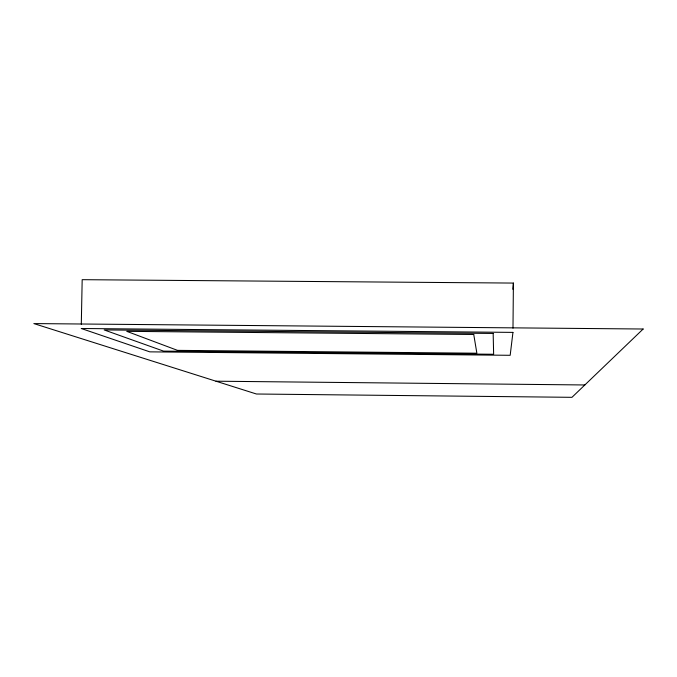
<?xml version="1.0" encoding="UTF-8"?>
<svg xmlns="http://www.w3.org/2000/svg" width="677" height="677" viewBox="0 0 677 677"><rect width="100%" height="100%" fill="white"/><g stroke="black" fill="none" stroke-linecap="round" stroke-linejoin="round"><path stroke-width="1.02" d="M512.988 328.193L513.403 283.071L82.179 279.677L81.299 324.342M512.827 289.291L513.403 283.071M215.963 381.202L584.826 384.968M512.946 332.39L510.179 355.298L149.786 351.854L81.223 328.497L512.946 332.39M643.15 329.014L571.955 397.323L256.448 394.006L33.85 323.581L643.15 329.014M493.161 333.448L104.182 329.936L163.538 351.118L493.643 354.266L493.161 333.448M473.748 334.489L126.76 331.341L177.509 350.364L476.87 353.216L473.748 334.489"/></g></svg>
